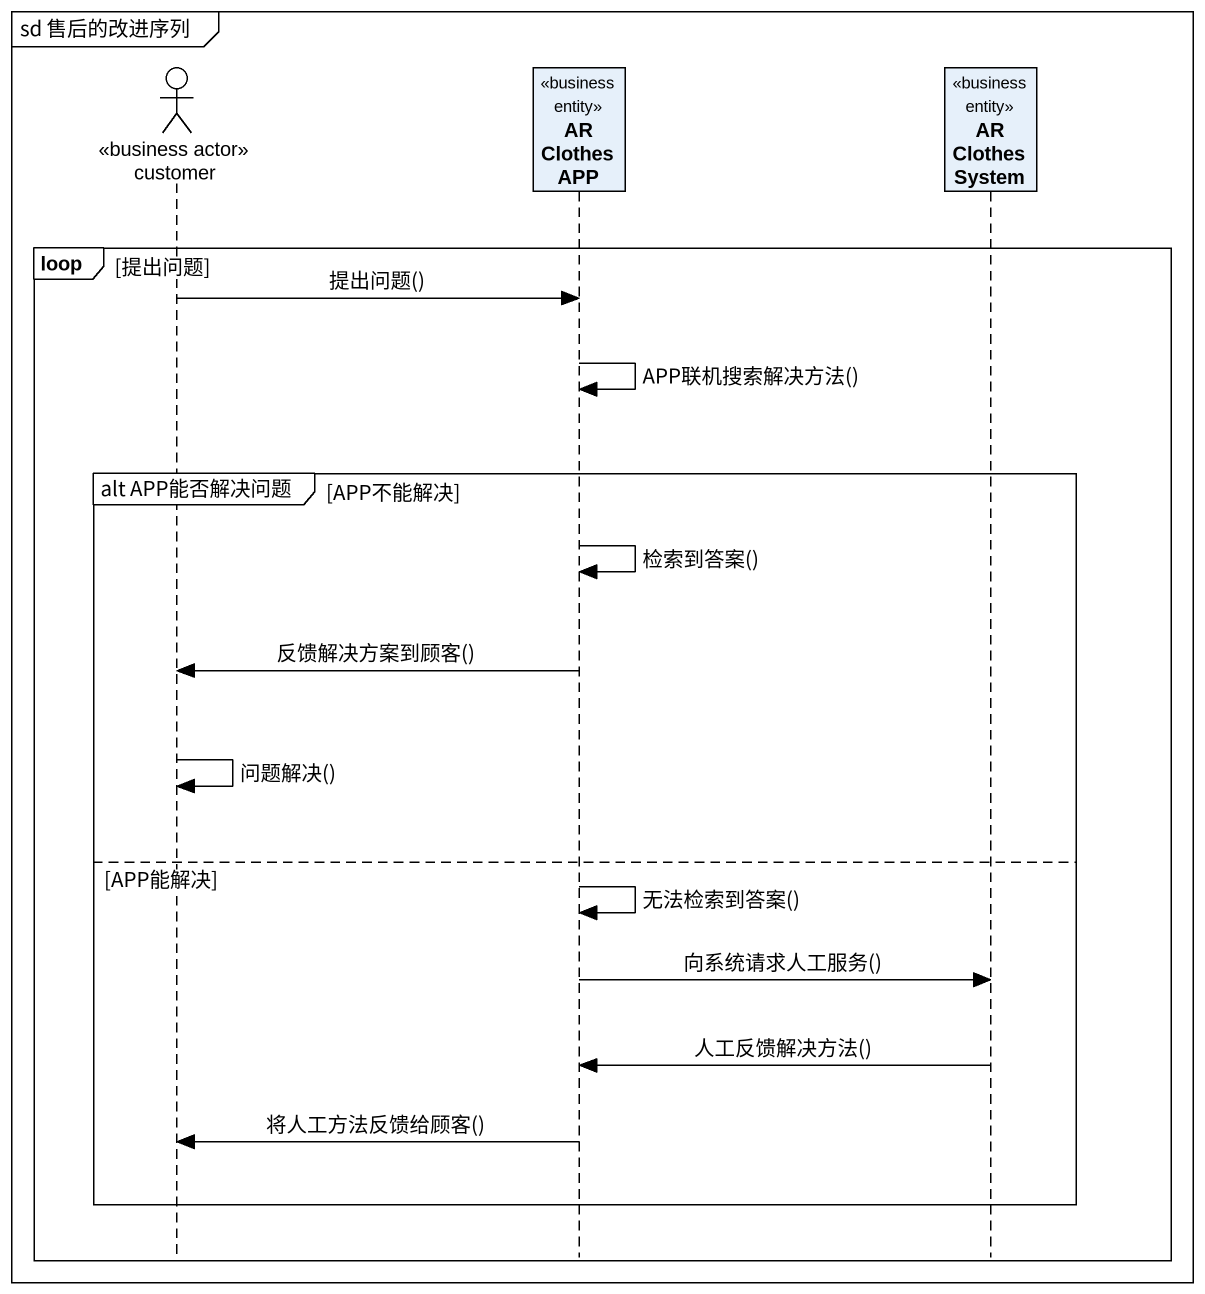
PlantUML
@startuml
mainframe sd 售后的改进序列
hide footbox
actor customer <<business actor>>
participant "AR Clothes APP" as AR_Clothes_APP <<business entity>>
participant "AR Clothes System" as AR_Clothes_System <<business entity>>

loop 提出问题
  customer -> AR_Clothes_APP : 提出问题()
  AR_Clothes_APP -> AR_Clothes_APP : APP联机搜索解决方法()
  group alt APP能否解决问题 [APP不能解决]
    AR_Clothes_APP -> AR_Clothes_APP : 检索到答案()
    AR_Clothes_APP -> customer : 反馈解决方案到顾客()
    customer -> customer : 问题解决()
  else APP能解决
    AR_Clothes_APP -> AR_Clothes_APP : 无法检索到答案()
    AR_Clothes_APP -> AR_Clothes_System : 向系统请求人工服务()
    AR_Clothes_System -> AR_Clothes_APP : 人工反馈解决方法()
    AR_Clothes_APP -> customer : 将人工方法反馈给顾客()
  end
end
@enduml
